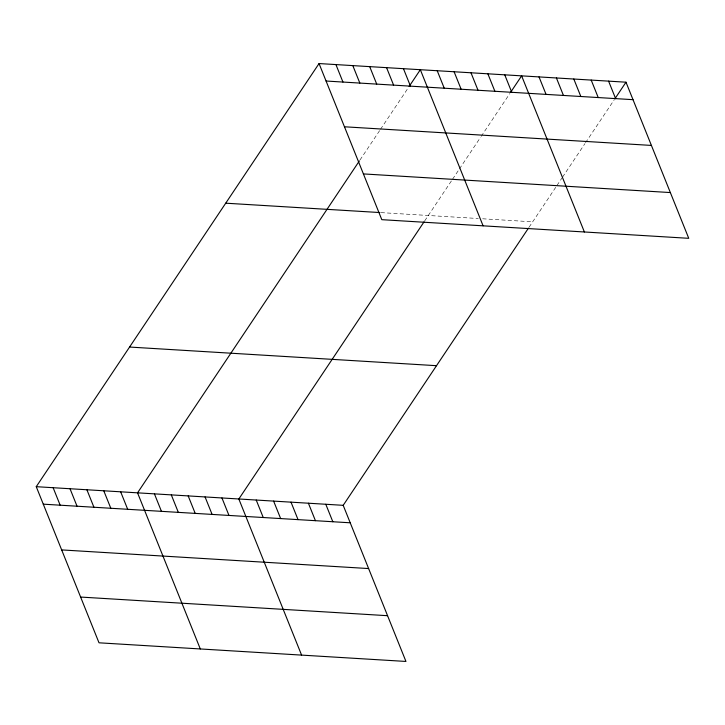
<?xml version="1.0" encoding="UTF-8"?>
<svg xmlns="http://www.w3.org/2000/svg" width="725" height="725" viewBox="0 0 725 725"><rect width="100%" height="100%" fill="white"/><g stroke="black" fill="none" stroke-linecap="round" stroke-linejoin="round"><path stroke-width="0.54" stroke-dasharray="3.62 2.72" d="M359.99 159.998L379.9 130.21M380.516 129.286L408.519 87.39M424.705 220.88L451.947 180.117M452.572 179.184L458.789 169.877M459.414 168.943L480.566 137.297M481.192 136.363L509.811 93.543M529.06 227.224L556.311 186.452M556.927 185.518L561.911 178.078M562.528 177.145L584.93 143.632M585.546 142.698L614.166 99.878M381.033 212.615L478.31 218.524M482.66 218.787L532.667 221.823"/><path stroke-width="1.09" d="M528.462 228.121L343.197 505.325L405.955 661.445L99.008 642.803L36.25 486.683L319.045 63.555L625.992 82.197L688.75 238.317L381.803 219.675L319.045 63.555M359.364 160.932L137.542 492.837L200.299 648.957M409.136 86.456L420.337 69.709L483.095 225.828M424.098 221.787L238.833 498.99L301.591 655.11M510.427 92.61L521.628 75.853L584.386 231.973M614.791 98.953L625.992 82.197M326.069 81.028L633.016 99.669M344.466 126.784L651.403 145.426M363.415 173.918L670.353 192.56M225.72 203.19L379.909 212.552M129.576 347.048L436.513 365.69M36.25 486.683L343.197 505.325M43.273 504.165L350.22 522.798M61.67 549.912L368.608 568.554M80.62 597.056L387.558 615.697M608.592 81.137L615.625 98.618M591.201 80.085L598.225 97.558M573.81 79.025L580.834 96.498M556.419 77.965L563.443 95.446M539.019 76.913L546.052 94.386M504.745 74.829L511.768 92.311M487.862 73.805L494.894 91.278M470.987 72.781L478.011 90.253M454.104 71.757L461.127 89.229M437.22 70.733L444.244 88.205M403.453 68.676L410.477 86.157M386.57 67.652L393.603 85.133M369.696 66.627L376.719 84.109M352.812 65.603L359.836 83.076M335.929 64.579L342.952 82.052M325.797 504.274L332.829 521.746M308.406 503.213L315.429 520.686M291.015 502.153L298.038 519.635M273.624 501.102L280.647 518.574M256.224 500.042L263.248 517.523M221.95 497.966L228.973 515.439M205.066 496.933L212.099 514.415M188.183 495.909L195.215 513.391M171.308 494.885L178.332 512.367M154.425 493.861L161.448 511.333M120.658 491.813L127.682 509.285M103.775 490.789L110.807 508.261M86.891 489.765L93.924 507.237M70.017 488.732L77.04 506.213M53.133 487.707L60.157 505.189"/></g></svg>
